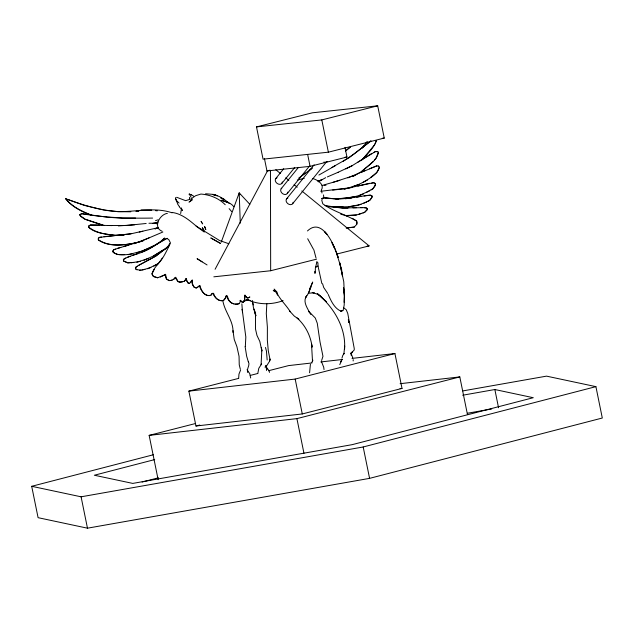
<?xml version="1.0" encoding="UTF-8"?>
<svg xmlns="http://www.w3.org/2000/svg" width="634" height="634" viewBox="0 0 634 634"><rect width="100%" height="100%" fill="white"/><g stroke="black" fill="none" stroke-linecap="round" stroke-linejoin="round"><path stroke-width="0.95" d="M169.286 280.561L166.536 278.944C165.03 270.742 164.674 274.902 166.354 279.031L169.104 280.648L172.163 280.141M314.71 273.294L314.718 271.352M315.344 273.135L315.352 268.261M344.587 348.93C346.045 327.374 333.468 306.967 317.293 293.613L326.51 301.879L319.742 295.444L317.333 294.033L318.213 294.445L312.205 292.52M244.986 295.198L244.716 299.819L243.408 302.196L242.156 302.014L240.563 300.318L239.977 300.564L241.974 302.093L243.226 302.267L244.542 299.89L244.494 295.404L244.986 295.198L246.317 297.077L247.894 298.004L249.844 297.005M353.17 360.952L353.201 359.621M232.987 330.607L234.2 339.349L236.918 346.687L239.05 356.316L239.248 364.867L240.302 369.099M344.69 346.116L343.89 353.891L344.23 353.352L342.748 355.452L341.956 358.139M323.728 196.984L323.522 194.923M265.202 367.823L265.4 365.945M266.478 370.478L266.652 368.972M266.835 303.789L266.296 313.616L267.382 327.12L267.35 340.196L268.277 350.761L270.005 359.462L269.505 361.356L266.518 366.008L266.526 367.807L266.066 365.398L266.882 367.934L268.444 369.852M241.871 303.829L242.505 312.673M309.582 372.808L310.422 364.217M180.658 213.531L181.459 208.84M238.685 377.983L238.97 374.1L240.627 369.947M156.82 223.992L157.2 222.249M316.976 261.43L315.692 267.025L318.014 266.09L317.927 262.833L317.214 262.698M378.229 152.739L376.136 158.207L374.536 159.966M257.911 372.911L258.815 368.259L261.612 363.995L261.081 364.748L261.81 350.491L261.351 347.369L261.874 350.974L259.821 341.449L256.984 335.449L255.518 329.133L255.526 312.776L255.668 315.708L254.194 309.297M175.808 197.436L175.523 198.474L176.64 201.588M356.625 224.42L356.696 221.757M341.472 360.247L340.965 361.887L341.98 359.391L339.784 364.629M225.696 296.752L225.165 298.448L223.422 300.484M240.563 300.318L239.803 302.751L238.804 303.829M322.357 198.545L321.787 200.344L322.769 203.783C333.088 211.407 345.799 214.522 356.538 221.092M309.574 312.507C307.007 307.387 302.466 301.213 306.801 295.642L305.493 297.758L308.378 293.415L312.705 282.019L309.495 289.183M221.218 242.172L239.2 192.871L249.867 204.338M375.09 143.791L376.287 140.724M376.469 140.629C373.561 148.602 366.777 154.442 361.206 160.608M308.378 293.415L310.929 286.996M233.827 303.821C229.999 303.163 228.105 299.494 227.392 296.015L226.544 295.642L225.347 298.376L223.612 300.405C218.746 302.093 214.728 297.687 213 293.629L211.867 293.574L210.979 295.135M311.88 362.474L312.768 360.08L312.514 361.428L311.508 343.731L312.118 347.115C310.755 336.012 305.509 325.488 297.132 318.03L298.86 319.282L294.239 316.049L289.469 310.866L290.261 311.738C286.005 304.692 279.071 298.899 276.234 291.22L276.511 292.306L274.118 289.096L276.781 292.345L275.172 290.768L276.947 292.02M169.603 243.591L167.764 247.26M321.612 360.5L322.968 356.308L320.012 341.892L317.262 323.221L315.288 318.014L308.71 311.326L310.818 314.472M215.092 269.276L267.659 170.594M184.32 281.306L186.277 278.603L187.038 281.298L188.179 282.978L189.376 283.295M328.206 294.398C330.964 300.785 334.324 308.298 340.807 311.064M190.358 282.621L191.809 280.252L192.229 283.881L193.949 287.147L196.405 287.955L197.832 287.099M162.296 258.086C158.991 263.387 153.761 267.778 151.914 273.848L152.731 275.766L153.888 276.693L157.557 277.811L165.751 274.451M154.236 269.418L152.097 273.761L152.913 275.671L154.07 276.606L157.739 277.724M186.277 278.603L184.51 281.219L179.794 282.178L177.885 281.599L175.166 277.518L173.573 279.396M89.022 225.712L88.879 227.321C98.69 234.762 112.218 235.254 124.121 235.325M367.189 141.461L362.87 147.088M189.067 194.305L189.336 193.949L191.31 195.003M374.789 144.56L363.528 158.143M275.742 178.582L283.731 168.699M281.813 183.424L294.731 167.455M281.147 188.758L298.448 167.368M287.226 193.6L309.463 166.1M286.552 198.91L314.131 164.808M292.623 203.752L326.336 162.074M361.863 148.356L364.384 145.503M307.482 230.942C322.571 216.448 334.887 246.666 338.176 257.436L336.345 252.673L341.599 269.355L342.328 275.83M102.486 225.141L84.98 219.293L81.247 216.804L79.733 214.728L81.675 213.721L87.714 214.601M79.733 214.728L81.849 213.634C105.244 217.961 128.956 218.405 152.62 218.08M156.883 265.036C163.342 259.037 166.591 250.731 170.506 243.044L168.898 239.771L167.17 238.558M169.381 245.041L166.1 248.504L153.468 255.954M166.385 247.965L168.43 245.857M164.713 238.059C156.875 245.445 146.549 249.598 136.476 252.99M249.661 297.077L247.712 298.083L246.135 297.148L245.421 295.65M161.575 240.746L164.364 238.21M373.109 161.607L361.618 171.513L352.956 176.537M198.347 286.655L199.369 285.76C200.907 290.491 205.194 297.726 211.162 295.056L212.438 293.312L213.587 293.368C214.514 297.394 218.033 300.952 222.368 300.722M169.563 245.358L155.639 256.168L138.87 265.21M168.644 246.349L155.877 256.088L139.108 265.139L136.128 266.874L135.438 267.913L135.692 269.228L136.722 269.704L141.128 270.163M191.944 198.276L195.629 195.708L200.93 194.052C209.997 194.749 218.785 198.196 225.228 204.734M345.657 150.892L350.443 146.985M345.411 151.019L350.174 147.12M189.566 201.905L192.268 199.71L188.956 202.111M370.739 141.025L354.24 153.848L342.812 161.567M371.017 140.883L349.183 157.652L331.978 167.408M301.76 175.856L311.714 168.581M298.606 178.209L305.358 173.066M318.894 175.039L335.537 165.553M361.348 171.671C367.538 166.037 376.311 161.361 378.419 152.659L377.991 151.677L375.629 151.463L357.909 162.169M370.684 177.393L376.881 172.456L379.275 167.463L378.276 166.068M162.906 250.065L153.705 255.851L143.934 260.297M309.899 169.785L312.514 168.058M371.675 153.531L352.266 165.617L345.847 168.898M371.128 189.867L372.824 188.789L375.542 184.637L374.765 183.178L373.291 182.758L371.635 183.147M318.815 181.467L321.985 179.454M318.276 181.847L325.686 177.663M91.811 215.219C82.198 211.502 72.054 206.835 65.667 198.64C71.761 206.835 81.421 211.328 90.694 215.045M373.743 152.556L375.439 151.55L377.809 151.756M342.764 310.557L342.289 310.834A1.894 0.571 -28.6 0 1 340.696 311.246M153.777 266.161L157.692 263.879M157.937 263.784L147.611 268.816M363.266 182.323C369.281 178.32 377.214 174.881 379.465 167.392L378.466 165.997L376.659 165.926L369.479 168.771M367.577 179.929L359.026 184.375L353.209 186.61M368.013 201.295L369.559 200.447L371.548 198.062L372.023 196.104L370.272 195.209L364.106 195.977M325.947 162.344L327.635 161.448M137.515 266.193L136.294 266.819L135.502 268.444L136.889 269.656M352.544 165.522L337.922 172.369M165.498 274.577L160.22 277.082M154.585 245.366L142.056 251.08L128.258 254.678M366.611 192.245L373.014 188.718L375.106 185.849L375.518 183.583L373.481 182.695L357.869 186.071M369.638 190.818L359.28 195.462M365.652 170.316L347.844 177.885M360.667 172.583L376.842 165.854M162.851 232.012L140.502 241.53L124.098 246.357M167.368 213.357C159.514 214.427 152.731 227.558 162.05 231.236M155.029 229.017L157.414 227.939M327.342 176.926L338.215 172.25M213 293.629L213.587 293.368M315.36 267.286L318.014 266.09L321.818 283.382L322.643 283.945L323.681 287.44L327.77 293.518M149.053 237.877L134.162 243.741M226.544 295.642L225.958 295.904L226.806 296.268C228.05 301.507 232.559 304.899 237.932 304.185M141.628 252.213C150.686 249.352 157.795 242.719 166.156 238.693M148.728 258.307L136.849 262.278M238.994 303.757L235.19 304.09M363.9 203.11L369.725 200.392L372.332 196.928L372.19 196.057L370.438 195.153L367.054 195.454L345.403 198.775M150.932 267.5L142.381 270.005M366.642 202.032L357.267 205.487L348.581 206.811M363.052 212.953L364.558 212.35L367.284 209.513L366.832 208.245L364.281 207.73M359.304 184.232L346.83 188.583M354.913 175.277L333.207 182.283M125.778 258.101L123.527 259.607L123.709 261.034L127.767 262.785L129.479 262.785M127.386 257.269L137.047 253.782M130.136 256.294L124.216 258.656L123.368 259.663L123.543 261.089L127.6 262.833L133.766 262.421M153.056 223.54L158.024 222.043M363.504 193.972C354.596 197.459 344.983 198.497 335.489 198.807M243.702 301.174L248.576 299.985M283.105 300.667C271.328 304.97 257.951 304.938 246.618 299.28L250.47 300.659L245.889 299.827L248.568 299.898M132.974 255.13C145.693 252.253 156.107 244.161 167.321 238.305M158.532 227.598L130.707 233.875L103.96 236.672M155.552 220.624L158.096 219.816M155.354 228.652L157.232 228.042M190.961 199.021L185.596 200.661L176.72 197.293M297.275 180.048L304.296 178.297M339.792 180.333L322.127 185.477M115.705 249.114L114.088 249.582L112.852 251.31L114.453 253.061L117.797 254.527L124.708 254.583M117.599 248.322L128.821 245.12M170.863 280.545L173.756 279.301L175.737 277.224L178.067 281.512L179.985 282.09L182.513 281.924M341.076 310.937L343.152 310.391L344.191 305.017L344.46 295.381L343.771 281.734L339.697 262.745L342.162 274.292M120.785 247.411L113.898 249.645L112.884 250.707L113.034 252.324C118.717 256.421 126.206 254.599 132.625 253.838M142.967 241.071C128.821 244.558 111.481 248.282 98.46 239.85L98.492 238.194L99.768 237.298L101.67 237.1M65.619 198.672C82.547 205.036 100.148 210.448 118.281 211.566C136.294 212.01 154.442 206.779 172.139 212.826M361.071 204.425L348.835 206.708L336.068 207.025M144.909 269.323L139.425 270.401M359.082 214.133L364.724 212.303L367.443 209.458L367.395 208.649L365.85 207.627L352.956 207.825M462.868 390.909L546.532 376.136L595.912 386.645L602.3 418.02L369.582 478.361L87.468 528.185L38.088 517.677L31.7 486.302L153.325 454.768M154.696 459.587L94.347 475.238L132.768 483.409L352.227 444.648L533.265 397.708L494.853 389.53L462.661 395.22M142.119 482.03L158.405 477.814M31.7 486.302L81.089 496.81L363.195 446.978L595.912 386.645M352.013 358.4L394.927 353.534L402.019 388.42L302.275 413.954L195.969 426.016L188.869 391.13L238.741 378.363M250.248 375.415L257.927 373.45M268.475 370.755L288.613 365.596L312.023 362.941M188.869 391.13L295.182 379.069L394.927 353.534M158.151 479.684L149.141 435.384L195.137 423.615M195.969 426.016L199.805 425.034M149.141 435.384L296.91 418.622L459.809 376.921L467.448 414.477M361.721 213.428L356.102 215.053L346.41 215.726M256.493 126.903L312.372 112.804L377.69 105.815L384.252 138.077L328.372 152.184L263.055 159.166L256.493 126.903L321.803 119.913L377.69 105.815M264.402 158.373L266.962 170.958L269.799 170.245M266.962 170.958L310.066 166.346L346.949 157.034L344.983 147.357M213.84 276.82L270.67 270.742L316.556 259.163M336.622 254.091L369.123 245.897L301.808 190.953M140.621 261.303L130.929 262.825M344.167 189.225L345.942 188.797M354.343 227.027L346.132 227.939M317.412 180.959L321.692 180.056M369.685 183.289L346.418 188.536M139.266 232.076L142.832 231.275M135.613 242.965C123.519 245.176 108.985 247.331 98.286 239.921L98.302 238.265L99.586 237.37L130.969 233.78M321.596 198.521L324.354 197.966L338.556 199.005M322.199 198.458L323.982 198.101M356.72 197.134L360.817 196.374M355.444 196.461C344.888 198.513 333.841 199.599 323.221 197.412M467.345 413.265L491.73 408.962M352.29 187.49L320.78 191.286M319.647 180.5L321.39 180.214M356.348 214.966L344.793 215.6M136.12 211.479L138.759 211.17M320.804 361.943L342.257 359.51M400.117 383.689L459.809 376.921M400.07 388.642L402.019 388.42M345.482 188.694L332.66 190.081M382.302 138.283L384.252 138.077M344.991 157.248L346.949 157.034M367.165 246.103L369.123 245.897M351.474 198.101L338.302 199.084L325.757 198.212M134.654 224.785L118.376 225.926M324.148 185.405L325.971 185.239M146.169 223.485L126.055 225.53L108.089 225.506M148.95 223.239L157.652 223.263M136.136 211.288L138.767 211.09M329.189 206.636L343.168 207.001M356.593 207.667L342.289 208.039L329.101 206.565M360.754 207.619L362.442 207.564M346.679 228.042L354.152 227.123L356.815 224.325L357.204 222.994L356.728 220.997L352.322 218.334M308.219 293.257L314.234 292.805L312.887 292.615M130.826 211.78L118.019 211.693L105.157 210.306M135.549 218.056L122.742 218.31L108.303 217.264M141.017 209.965L151.74 210.219M209.616 295.595C204.203 295.872 200.827 290.118 199.972 285.474L196.588 287.868L195.621 287.884C192.427 286.75 192.11 282.819 192.435 279.943L190.541 282.534L189.194 283.382L187.997 283.065L185.699 278.905M191.452 198.894L191.959 198.902M347.995 208.095L342.542 207.96L325.02 205.63M90.297 225.07L111.861 225.593M153.04 223.231L157.383 223.398M99.752 225.015L90.472 224.991L88.847 225.791L88.705 227.4C95.655 233.566 105.616 233.803 114.318 235.373M205.59 193.75L214.561 194.519L217.296 195.819M171.727 212.422C181.34 213.436 189.233 220.133 196.342 226.179M155.449 210.631L157.272 210.837M102.114 216.479L90.4 214.894M103.001 216.59L107.415 217.153M326.423 206.082L328.206 206.407M99.586 209.077L104.23 210.1M91.034 206.985L84.385 205.408L68.385 199.662M91.985 207.215L98.658 208.871M228.85 243.741L219.586 240.532L196.152 226.124L204.148 231.989M217.105 195.771L212.826 194.575C218.667 195.343 223.58 198.791 228.097 202.357M340.696 214.157L347.131 215.98M276.67 292.187L273.238 290.475L276.662 292.322M104.452 225.514L85.154 219.198L80.114 215.568L79.9 214.633M191.119 194.63L193.663 196.168M227.891 202.595L221.203 200.265C225.934 201.382 230.816 202.745 233.898 206.771M312.451 178.455C317.222 179.588 325.06 184.494 321.287 190.176L322.009 193.005M229.183 203.34L227.131 202.08L227.558 202.381M207.064 264.941L197.063 258.672L202.103 261.834M343.763 307.823L346.243 309.764L347.773 313.497L354.224 348.391L354.248 349.944L351.854 352.496L352.139 352.005L351.26 353.915L351.434 353.352L351.379 355.587L350.895 352.869L352.773 357.853M179.287 206.843L182.505 210.425L182.117 209.791M275.806 169.722L280.394 173.47M285.744 177.837L288.811 180.333M294.16 184.708L297.219 187.204M163.382 238.487L164.681 239.62M244.494 295.404L246.317 297.077M175.959 199.124L176.498 200.59L179.057 203.078M247.934 371.461L249.653 373.347L250.692 377.999M179.232 206.407L177.702 204.172L176.498 200.59M229.128 208.657L231.64 211.542M267.183 369.02L266.438 367.989L266.946 368.726M203.847 230.015L202.341 227.701L204.505 231.775M201.596 222.122L201.073 221.314L202.682 223.913L202.159 223.097M313.394 249.17L307.68 238.741M191.143 197.348L189.265 194.059M276.717 293.51L277.605 295.159M247.125 369.424L248.084 371.27M334.839 248.766L331.986 242.64L334.689 248.686M239.929 194.693L239.2 192.871L240.278 223.176M335.124 249.574L335.98 251.999M321.406 361.451L323.712 367.229L324.029 369.567M313.846 249.764L316.017 258.006M254.179 309.162L255.074 312.388M252.253 300.809L253.362 304.906M265.488 347.456L266.462 351.196L267.16 359.985M181.49 207.928L181.673 208.657M222.867 300.778C224.634 311.849 233.581 320.82 233.003 332.39M348.462 320.693L348.858 322.437M269.141 370.914L269.474 372.412M348.304 319.631L348.866 322.389M494.853 389.53L498.554 407.757M321.803 119.913L328.372 152.184M307.704 154.728L310.066 166.346M363.195 446.978L369.582 478.361M295.182 379.069L302.275 413.954M296.91 418.622L303.963 453.286M81.089 496.81L87.468 528.185M255.304 313.188L255.819 315.843L253.513 308.037L252.332 300.936M248.346 361.42C250.493 365.335 246.38 368.528 247.545 372.38M248.314 361.784L246.681 356.3L245.096 346.441M242.228 309.804L242.172 309.297L245.826 337.019L245.35 346.402M189.534 197.325L189.598 198.791M270.456 170.277L270.67 270.742M282.312 181.95A3.883 2.924 39 0 1 276.963 183.297A3.883 2.924 39 0 1 277.05 177.758M287.725 192.126A3.883 2.924 39 0 1 282.788 193.774A3.883 2.924 39 0 1 281.726 188.243M293.122 202.278A3.883 2.924 39 0 1 287.781 203.625A3.883 2.924 39 0 1 287.86 198.085M325.638 162.138A3.883 2.924 39 0 1 323.863 162.098M344.278 295.476L344.286 302.497L344.508 295.721L343.541 287.796L344.278 295.476M270.005 359.177L269.505 361.356L270.005 359.177M222.843 198.862L220.846 198.022L224.167 199.425L222.843 198.862M220.513 243.424L210.916 238.019L220.513 243.424M326.455 233.684L324.331 231.362L326.946 234.358L326.455 233.684M205.012 227.408L204.528 226.409L205.796 229.579L205.012 227.408"/></g></svg>
